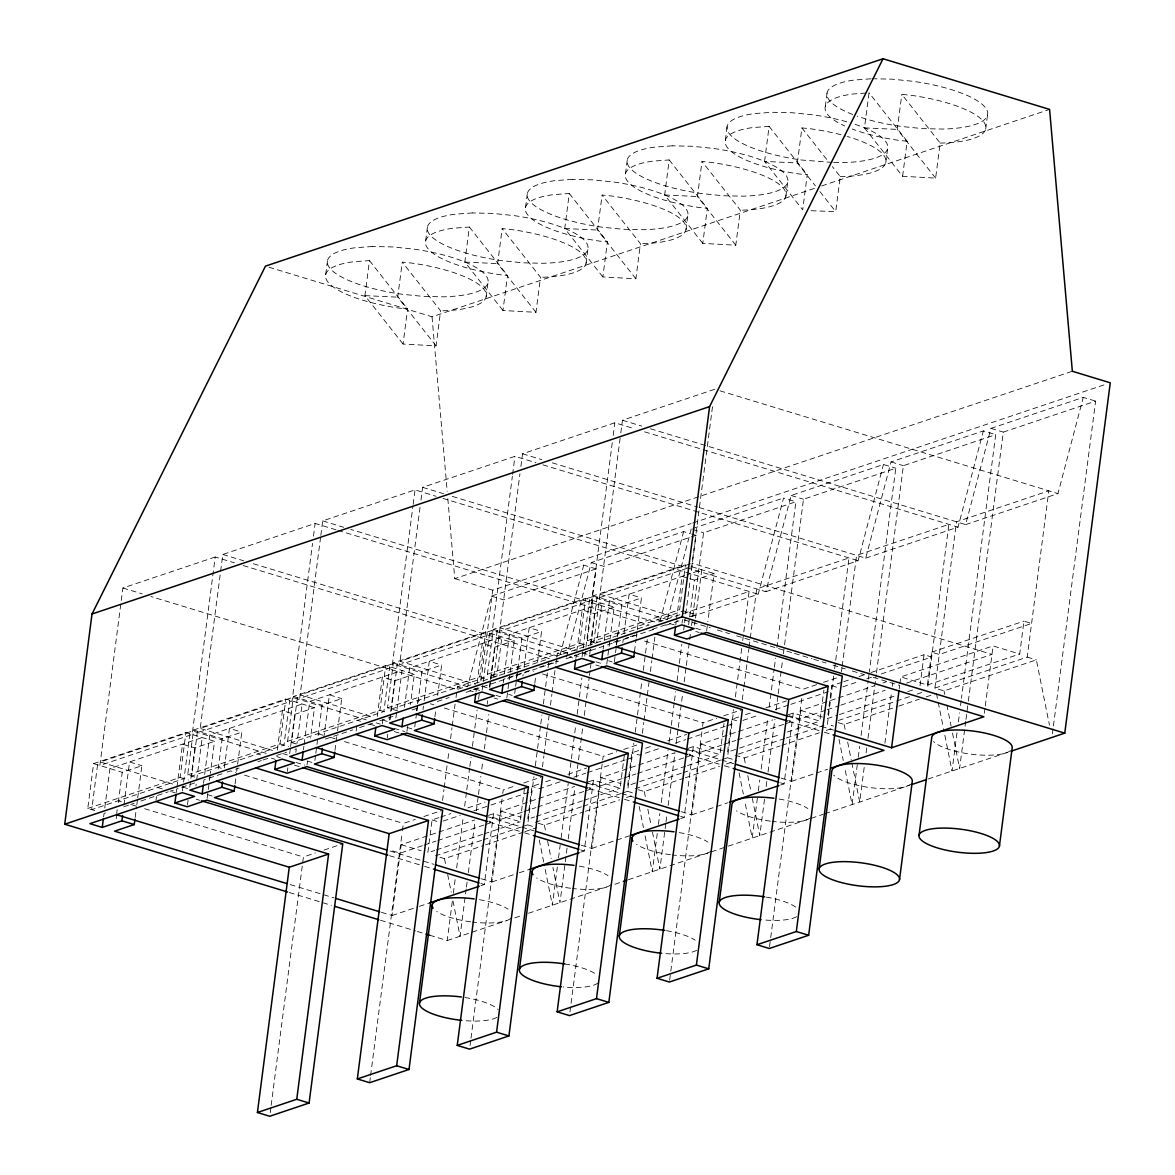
<?xml version="1.0" encoding="UTF-8"?>
<svg xmlns="http://www.w3.org/2000/svg" width="1175" height="1175" viewBox="0 0 1175 1175"><rect width="100%" height="100%" fill="white"/><g stroke="black" fill="none" stroke-linecap="round" stroke-linejoin="round"><path stroke-width="0.75" stroke-dasharray="5 3.75" d="M94.808 810.588L87.772 808.444L93.603 763.603L185.914 732.598L214.54 741.308L210.369 773.4M97.554 764.808L91.723 809.648L184.049 778.643M215.216 556.994L122.89 587.999L99.846 765.498L192.157 734.492L215.216 556.994L234.457 562.854M103.606 816.904L104.061 813.394L107.336 812.292M104.766 808.018L109.892 768.553L202.203 737.548L196.622 780.597M116.751 812.997L117.192 809.56M116.208 818.681L116.898 813.335M118.293 802.628L122.229 772.298L141.896 765.703L137.725 797.81M123.963 804.993L129.558 761.943L141.896 765.703M135.184 817.418L136.564 806.726M136.799 804.934L137.49 799.587M156.084 799.837L156.525 796.474M176.25 792.508L176.705 788.998L196.387 782.388L195.931 785.899M176.94 787.206L182.536 744.157L194.874 747.902L214.54 741.308M87.772 808.444L180.098 777.439L185.914 732.598M182.448 790.907L183.359 783.901M183.594 782.139L189.865 733.802M194.727 777.027L187.692 774.898L193.508 730.042L285.833 699.037L314.459 707.747L310.523 738.076M187.457 804.978L188.162 799.632M189.777 787.147L194.874 747.902M197.459 731.247L191.642 776.087L283.953 745.082L289.784 700.241M336.109 529.822L315.12 523.448L222.809 554.453L199.75 731.952L292.076 700.946L312.535 543.379M203.525 783.343L203.98 779.848L222.002 773.796M204.67 774.457L209.796 735.007L302.122 704.001L296.996 743.467M207.138 798.383L208.063 791.245M208.283 789.453L209.223 782.33M209.444 780.538L210.149 775.192M218.197 769.067L222.134 738.752L241.8 732.143L236.704 771.388M224.337 767.862L229.463 728.397L241.8 732.143M235.088 783.872L236.483 773.165M325.71 274.48L327.531 260.468M277.315 750.061L282.441 710.596L294.778 714.356L314.459 707.747M187.692 774.898L280.002 743.893L285.833 699.037M313.475 536.138L315.12 523.448M296.173 743.951L287.596 741.337L293.427 696.496L385.738 665.491L414.364 674.2L410.428 704.515M287.376 771.432L287.831 767.862M289.696 753.601L290.387 748.24M290.622 746.463L294.778 714.356M297.378 697.7L291.547 742.541L383.858 711.536L389.689 666.695M320.599 537.21L299.669 698.391L391.98 667.385L412.924 506.205M320.834 535.389L322.714 520.892L415.039 489.887L436.028 496.276M295.836 752.352L296.291 748.842L293.016 749.944M303.429 749.797L303.884 746.287M304.119 744.495L309.715 701.446L402.026 670.44L395.755 718.792M403.04 344.04L364.926 295.63L369.464 260.6L353.205 261.775A81.031 23.148 7.4 0 0 329.661 283.968A81.031 23.148 7.4 0 0 400.278 308.261L407.593 309.01L403.04 344.04L436.057 345.861L440.61 310.832L402.261 262.128L411.588 263.068A81.031 23.148 7.4 0 1 484.878 290.636A81.031 23.148 7.4 0 1 441.139 310.832L440.61 310.832M307.042 764.822L307.512 761.253M314.871 760.489L315.561 755.143M315.796 753.351L316.721 746.228M316.956 744.436L317.882 737.298M318.117 735.521L322.053 705.206L341.719 698.596L337.548 730.703M270.221 1112.622L270.926 1107.188M271.161 1105.367L303.429 856.986L315.399 852.962M323.786 737.885L329.382 694.836L341.719 698.596M335.007 750.311L337.313 732.48M436.057 345.861L397.708 297.157L402.261 262.128M356.128 731.041L356.994 724.343M425.629 240.919L427.45 226.907M377.234 716.515L382.36 677.05L394.697 680.795L414.364 674.2M287.596 741.337L379.922 710.332L385.738 665.491M382.272 723.8L382.727 720.29M413.159 504.398L415.039 489.887M397.62 710.86L387.515 707.791L393.331 662.935L485.657 631.944L514.283 640.639L509.186 679.884M387.28 737.871L387.75 734.316M389.601 720.04L394.697 680.795M390.085 719.497L397.282 664.139M420.033 507.277L399.573 664.844L491.899 633.839L512.359 476.272M420.988 500.036L422.633 487.346L514.944 456.341L535.932 462.715M404.494 707.365L409.62 667.899L501.945 636.894L496.819 676.359M502.959 310.494L464.83 262.084L469.383 227.039L453.124 228.229A81.031 23.148 7.4 0 0 429.565 250.422A81.031 23.148 7.4 0 0 500.183 274.715L507.512 275.464L502.959 310.494L535.962 312.315L540.515 277.271L502.166 228.582L511.492 229.522A81.031 23.148 7.4 0 1 584.783 257.09A81.031 23.148 7.4 0 1 541.043 277.285L540.515 277.271M406.947 731.276L407.887 724.138M416.699 710.611L417.375 705.455M417.595 703.737L418.05 700.285L422.692 701.607M414.775 726.943L416.626 712.667M416.861 710.89L421.957 671.645L441.624 665.035L437.688 695.365M369.655 1082.704L370.36 1077.255M370.61 1075.448L402.158 832.502M402.393 830.696L403.333 823.44L415.304 819.416M381.478 912.329L392.024 915.531L401.218 844.693L437.115 832.634M423.015 709.641L423.47 706.131M424.16 700.755L429.286 661.29L441.624 665.035M486.142 296.864L487.963 282.852M434.912 716.765L435.602 711.418M535.962 312.315L497.613 263.611L502.166 228.582M438.921 817.624L432.092 819.915L427.817 852.786L434.662 850.48M442.549 800.439L443.959 789.527M444.194 787.72L447.029 765.909M447.983 758.639L448.923 751.368M450.568 738.649L451.993 727.751M452.228 725.93L455.063 704.119M456.032 697.495L457.413 686.832L483.777 677.99M525.533 207.373L527.355 193.361M475.992 691.84L476.448 688.344M477.138 682.954L482.264 643.503L494.602 647.249L514.283 640.639M387.515 707.791L479.826 676.785L485.657 631.944M429.668 935.212L447.22 940.543L452.404 900.608M453.344 893.338L455.224 878.827M456.649 867.928L463.244 817.095M464.654 806.212L466.548 791.686M466.783 789.864L469.618 768.083M469.853 766.276L471.028 757.199M472.438 746.301L474.568 729.969M474.803 728.148L477.153 709.994M478.577 699.11L479.518 691.84M480.928 680.957L492.722 590.188L691.032 523.595M482.176 690.239L483.087 683.233M483.322 681.485L489.593 633.134M512.594 474.465L514.944 456.341M495.997 676.844L487.419 674.23L493.25 629.389L585.561 598.383L614.187 607.093L610.016 639.2M487.199 704.324L487.654 700.755M489.505 686.494L490.21 681.133M490.43 679.356L494.602 647.249M489.769 687.698L490.68 680.692M490.915 678.944L497.187 630.593M466.196 888.961L460.057 936.225L452.977 900.961M466.431 887.14L467.136 881.691M468.326 872.599L474.935 821.692M476.345 810.779L478.24 796.239M478.475 794.418L480.839 776.234M481.779 768.964L482.719 761.694M484.379 748.974L486.274 734.419M486.509 732.613L488.859 714.429M493.823 676.242L519.952 473.731M520.892 466.475L522.537 453.785L614.863 422.78L634.103 428.64M503.252 682.69L503.708 679.179L523.374 672.585L522.919 676.08M504.413 673.804L509.524 634.338L601.85 603.333L596.724 642.798M602.863 276.947L564.734 228.523L569.288 193.493L553.028 194.668A81.031 23.148 7.4 0 0 529.484 216.876A81.031 23.148 7.4 0 0 600.087 241.169L607.416 241.903L602.863 276.947L635.881 278.754L640.434 243.724L602.085 195.021L611.411 195.975A81.031 23.148 7.4 0 1 684.702 223.529A81.031 23.148 7.4 0 1 640.962 243.739L640.434 243.724M506.866 697.715L507.791 690.592M508.026 688.8L508.951 681.662M480.913 885.686L484.335 884.525L493.529 813.688L520.143 821.78L524.403 788.91M516.398 678.783L517.279 671.894M517.514 670.176L517.955 666.739L522.596 668.046M514.694 693.382L515.384 688.036M515.619 686.244L521.876 638.098L541.543 631.489L537.607 661.804M470.044 1045.515L470.749 1040.081M470.984 1038.259L502.533 795.328M502.768 793.507L503.238 789.879L515.223 785.869M481.397 878.783L491.928 881.984L501.123 811.147L537.034 799.088M524.079 667.194L529.205 627.729L541.543 631.489M586.046 263.317L587.867 249.306M534.816 683.218L535.521 677.857M635.881 278.754L597.532 230.05L602.085 195.021M538.84 784.078L531.996 786.369L527.722 819.225L534.566 816.933M522.537 826.598L527.663 824.865L533.92 776.704M535.345 765.792L540.529 725.827M540.764 724.006L541.954 714.914M543.364 704.016L547.844 669.486M548.079 667.664L549.033 660.409M542.453 766.878L543.878 755.98M544.113 754.159L547.183 730.542M547.418 728.72L549.063 716.001M550.488 705.103L551.898 694.19M552.133 692.383L554.967 670.572M555.951 663.948L556.597 658.911M556.818 657.236L557.332 653.285L583.681 644.429M625.452 173.812L627.274 159.8M575.897 658.294L576.352 654.783L569.669 657.031L573.15 658.103M576.822 651.2L582.183 609.942L594.521 613.702L614.187 607.093M487.419 674.23L579.745 643.224L585.561 598.383M582.095 656.693L583.006 649.687M583.226 647.939L589.512 599.588M612.263 442.725L591.803 600.278L499.492 631.283M613.203 435.47L614.863 422.78M557.332 867.047L552.382 905.22L544.231 864.668M558.522 857.956L560.167 845.222M561.107 837.951L568.201 783.417M569.141 776.146L575.75 725.239M577.175 714.327L581.889 677.975M584.724 656.149L585.664 648.879M585.899 647.058L596.063 568.891L583.725 565.131L491.4 596.136L467.914 685.363M587.324 640.683L593.155 595.842L685.466 564.837L679.649 609.678L587.324 640.683L595.901 643.283M590.584 644.018L594.521 613.702M589.688 654.137L590.599 647.131M590.819 645.383L597.106 597.032M567.055 848.13L559.976 902.679L552.896 867.414M568.23 839.038L574.839 788.131M576.264 777.233L582.873 726.326M584.283 715.413L589.248 677.241M589.483 675.419L590.188 669.97M590.423 668.149L590.908 664.507M593.742 642.696L620.562 434.735M620.797 432.929L622.456 420.239L714.767 389.233M603.157 649.143L603.612 645.633M604.317 640.258L609.443 600.792L685.363 575.295M702.782 243.387L664.653 194.977L669.207 159.932L652.947 161.122A81.031 23.148 7.4 0 0 629.389 183.315A81.031 23.148 7.4 0 0 700.006 207.608L707.321 208.357L702.782 243.387L735.785 245.208L740.338 210.163L701.989 161.474L711.316 162.414A81.031 23.148 7.4 0 1 784.606 189.983A81.031 23.148 7.4 0 1 740.867 210.178L740.338 210.163M606.77 664.169L607.695 657.031M607.93 655.253L608.856 648.115M609.091 646.323L609.781 640.977M580.832 852.125L584.239 850.979L593.448 780.141L620.048 788.234L624.322 755.363M616.302 645.237L617.198 638.348M617.418 636.63L617.874 633.178L622.5 634.5M614.363 661.613L615.289 654.475M615.524 652.698L621.781 604.538L641.447 597.928L637.276 630.035M569.948 1011.969L602.452 761.767M602.687 759.961L603.157 756.333L616.831 751.736M581.302 845.222L591.833 848.423L601.042 777.586L636.938 765.527M622.838 642.534L623.293 639.024M623.984 633.648L629.11 594.183L641.447 597.928M685.965 229.757L687.786 215.745M634.5 651.449L636.116 638.965M636.351 637.173L637.056 631.827M735.785 245.208L697.436 196.504L701.989 161.474M638.745 750.517L631.9 752.808L627.641 785.678L637.893 782.227M622.442 793.037L627.582 791.318L633.839 743.143M635.249 732.245L641.858 681.368M643.268 670.455L647.293 639.567M642.373 733.332L643.783 722.419M644.018 720.613L647.087 696.981M647.322 695.174L648.982 682.455M650.392 671.542L651.817 660.644M652.052 658.822L654.886 637.026M689.373 616.831L695.938 614.628L683.6 610.883L591.275 641.888M725.357 140.266L727.178 126.254M675.816 624.733L676.271 621.237L681.177 619.592M676.492 619.445L682.087 576.396L688.256 578.262M681.999 623.147L682.455 619.636M599.397 597.737L691.722 566.732L712.652 405.551M657.251 833.486L652.287 871.674L644.855 834.647M658.426 824.395L659.851 813.497M661.261 802.584L668.105 749.856M669.045 742.585L674.244 702.591M674.479 700.77L675.669 691.678M677.079 680.78L681.808 644.414M683.688 629.873L684.393 624.41M684.643 622.603L695.967 535.33L691.341 533.92M688.638 624.733L694.425 580.142L714.092 573.532L707.849 621.692M665.784 823.675L659.88 869.118L652.448 832.091M666.019 821.854L666.959 814.583M668.149 805.492L674.993 752.764M676.168 743.672L678.063 729.132M678.298 727.31L682.543 694.587M684.202 681.867L686.097 667.312M686.332 665.505L691.282 627.318M691.517 625.497L692.472 618.226M692.707 616.42L703.561 532.789L795.886 501.784L776.513 650.862M694.572 625.144L695.248 619.886M695.482 618.138L701.754 569.787L687.008 574.737M764.558 161.416L769.111 126.386L752.852 127.561A81.031 23.148 7.4 0 0 729.293 149.768A81.031 23.148 7.4 0 0 799.911 174.062L807.24 174.796L802.687 209.84L764.558 161.416L797.355 162.958L815.391 185.87M706.689 630.608L707.614 623.484M680.736 818.578L684.158 817.433L693.353 746.58L719.952 754.673L724.006 723.536M669.633 980.229L670.572 972.973M670.808 971.167L702.356 728.221M702.591 726.4L703.061 722.772L716.75 718.189M681.221 811.675L691.752 814.877L700.946 744.039L736.857 731.981M785.869 196.21L787.691 182.198M797.355 162.958L801.908 127.913L811.235 128.868A81.031 23.148 7.4 0 1 845.736 136.036M738.664 716.97L731.819 719.262L727.545 752.118L737.812 748.681M722.361 759.491L727.487 757.772L733.743 709.597M735.403 696.878L741.763 647.807M742.717 640.537L749.092 591.48L656.766 622.486L350.708 529.411M742.277 699.771L743.702 688.873M743.937 687.052L748.886 648.894M749.121 647.072L750.076 639.817M750.311 637.996L756.671 588.925L848.996 557.919L834.602 668.766M825.276 106.705L827.097 92.693M757.39 798.119L752.206 838.113L744.759 801.1M758.33 790.848L759.755 779.936M761.165 769.038L767.789 718.131M769.199 707.218L774.163 669.045M774.398 667.224L775.573 658.132M811.205 210.707L835.704 211.647L840.257 176.617L832.355 166.586M764.514 799.206L759.784 835.572L752.352 798.545M766.173 786.486L766.878 781.023M768.053 771.931L774.898 719.217M776.087 710.126L777.967 695.585M778.203 693.764L782.462 661.04M783.402 653.77L784.342 646.485M784.577 644.678L803.48 499.228L895.791 468.223L869.353 671.85M940.162 143.056L940.69 143.071A81.031 23.148 7.4 0 0 984.43 122.876A81.031 23.148 7.4 0 0 911.139 95.307L901.812 94.367L940.162 143.056L935.608 178.101L902.606 176.279L864.477 127.869L869.03 92.825L852.771 94.015A81.031 23.148 7.4 0 0 844.766 125.975M780.655 785.018L784.063 783.872L793.272 713.034L819.871 721.127L823.91 689.989M769.537 946.668L770.477 939.427M770.712 937.606L801.805 698.288M781.125 778.114L791.656 781.316L800.865 710.478L836.762 698.42M885.788 162.649L887.61 148.638M935.608 178.101L897.259 129.397L901.812 94.367M841.99 682.264L831.724 685.715L827.464 718.571L837.716 715.12M833.663 676.036L827.406 724.211L833.486 726.062M902.606 176.279L907.144 141.25L869.03 92.825M841.491 671.674L841.961 668.046M842.196 666.225L856.59 555.378L948.901 524.373L927.545 688.888M857.309 764.572L852.11 804.567L844.678 767.539M858.249 757.302L859.659 746.389M861.084 735.477L868.163 680.942M868.398 679.121L869.103 673.672M864.183 767.466L859.703 802.011L851.567 761.459M866.078 752.925L866.783 747.476M867.973 738.385L876.227 674.758M876.462 672.937L903.384 465.682L995.71 434.677L961.458 698.288M884.907 743.188L891.619 691.517M892.295 686.259L892.736 682.866M899.213 688.976L899.668 685.407L871.615 676.873M899.888 683.718L900.77 676.932L993.095 645.927L1019.694 654.02L1023.954 621.149L1031.591 623.47L939.266 654.475L931.643 652.154L927.369 685.025L900.77 676.932M985.693 129.103L987.514 115.091M920.01 685.833L924.049 654.71L931.672 657.031L880.383 674.244M934.903 688.109L956.494 521.817L1048.82 490.827L1027.214 657.104L934.903 688.109L944.039 690.885L1036.35 659.88L1049.451 725.122M956.979 732.833L952.014 771.006L943.525 728.706M958.389 721.92L959.578 712.828M960.518 705.558L961.223 700.109M965.747 721.2L959.608 768.465L952.528 733.2M965.982 719.379L968.112 703.017M968.347 701.196L1003.288 432.121L1095.614 401.116L1053.343 726.547M984.356 713.21L985.047 707.864M985.282 706.072L993.095 645.927M1052.403 733.817L1053.108 728.368M560.24 654.357L583.725 565.131M566.453 657.06L591.319 562.59L683.63 531.585L689.798 533.45M660.144 620.811L683.63 531.585M667.738 618.256L691.223 529.029M691.546 616.655L758.213 594.256L783.549 498.024L795.886 501.784M452.36 496.379L765.806 591.701L791.142 495.483L883.453 464.478L895.791 468.223M765.806 591.701L858.132 560.71L883.453 464.478M699.184 507.512L865.725 558.154L891.047 461.922L983.357 430.917L995.71 434.677M865.725 558.154L958.036 527.149L983.357 430.917M650.436 428.743L965.63 524.608L990.951 428.376L1083.277 397.37L1095.614 401.116M965.63 524.608L1057.955 493.603L1083.277 397.37M268.972 267.21L432.033 316.795L814.745 188.279M821.707 185.944L1049.598 109.407M447.822 498.641L454.769 578.643L1072.334 371.256M692.765 523.007L1106.791 383.961M692.927 528.456L783.549 498.024M596.063 568.891L503.737 599.882L491.4 596.136M695.967 535.33L603.656 566.335L591.319 562.59M690.459 563.794L599.852 594.227L673.495 616.625M123.727 806.799L128.942 805.037M130.689 804.464L134.112 803.303M140.941 801.012L168.319 791.818M170.023 791.245L173.371 790.129M227.113 772.078L230.594 770.903L235.822 772.504M235.72 769.184L239.142 768.039M257.957 761.708L261.379 760.563M263.097 759.99L269.942 757.699L275.17 759.285M276.624 755.452L286.45 752.147M325.299 739.104L352.735 729.881M359.579 727.589L374.854 722.463L380.201 724.094M379.819 720.789L396.21 715.296M411.999 709.994L418.55 707.791M437.262 701.504L444.106 699.198M445.81 698.626L449.232 697.48M473.099 689.461L482.998 686.141M525.107 671.997L530.322 670.249L533.817 671.307M538.884 667.371L557.699 661.055M577.997 654.24L592.743 649.29M613.453 642.328L620.003 640.125M625.027 638.451L628.493 637.276M630.241 636.688L637.085 634.397M652.477 629.227L667.87 624.057M466.078 692.369L558.404 661.363M565.983 658.808L656.605 628.39M665.902 625.262L681.294 620.092M323.947 850.098L342.762 843.782M423.852 816.537L440.963 810.794M523.771 782.991L540.867 777.248M623.675 749.444L637.364 744.847M723.594 715.883L742.409 709.568M816.654 684.628L802.98 689.226L642.446 640.404M823.499 682.337L838.891 677.167M440.64 817.051L450.892 813.599M467.988 807.857L485.084 802.128M545.67 781.772L550.796 780.053M567.892 774.31L586.707 767.995M645.589 748.225L652.419 745.919M667.811 740.764L686.611 734.448M745.493 714.664L752.338 712.373M766.012 707.776L786.53 700.887M843.694 681.691L852.242 678.812M859.087 676.521L869.338 673.084M871.057 672.497L924.049 654.71M931.643 652.154L1023.954 621.149M443.137 821.09L460.233 815.347M473.907 810.765L489.299 805.595M491.003 805.022L528.618 792.391M560.137 781.801L539.633 788.689L531.996 786.369M573.826 777.204L585.782 773.179M587.5 772.607L625.115 759.975M626.818 759.402L631.944 757.684M658.338 748.813L639.538 755.128L631.9 752.808M675.434 743.085L685.701 739.633M687.404 739.06L725.019 726.429M726.723 725.856L731.863 724.138M742.864 720.437L758.257 715.267M775.353 709.524L789.027 704.927M790.731 704.354L828.346 691.722M842.783 686.876L858.161 681.72M866.709 678.842L871.835 677.123M438.833 832.062L474.729 820.003M488.403 815.406L493.529 813.688M538.738 798.515L574.648 786.457M588.322 781.86L593.448 780.141M638.657 764.954L674.553 752.896M688.227 748.313L693.353 746.58M738.561 731.408L772.753 719.923M788.146 714.752L793.272 713.034M838.465 697.847L874.376 685.789M882.924 682.925L886.347 681.779M422.339 845.706L400.117 853.168L389.601 849.966M424.058 845.133L436.013 841.109M437.732 840.536L483.88 825.041M485.598 824.468L492.428 822.162L488.932 821.105M522.258 812.16L500.021 819.621L489.505 816.419M523.962 811.587L535.932 807.563M537.636 806.99L583.799 791.48M585.502 790.907L592.347 788.616L588.837 787.544M622.163 778.599L599.94 786.06L589.424 782.873M623.866 778.026L635.837 774.017M637.555 773.429L683.703 757.934M685.422 757.361L692.251 755.07L688.756 753.998M722.067 745.053L699.845 752.514L689.328 749.312M723.785 744.48L735.756 740.456M737.459 739.883L783.622 724.387M785.326 723.8L792.17 721.509L788.66 720.451M825.408 710.346L799.764 718.968L789.233 715.766M827.112 709.773L839.082 705.749M840.786 705.176L885.245 690.254M906.513 683.116L991.994 654.402L692.178 563.222M436.366 849.907L482.528 834.412M484.232 833.839L520.143 821.78M536.27 816.361L582.433 800.851M584.151 800.278L620.048 788.234M639.611 781.654L685.759 766.159M687.478 765.586L719.952 754.673M739.516 748.108L780.553 734.331M787.382 732.025L819.871 721.127M839.435 714.547L895.849 695.6M907.805 691.59L912.946 689.872M927.369 685.025L1019.694 654.02M435.352 855.87L481.515 840.375M483.219 839.802L520.833 827.171M535.257 822.324L581.419 806.814M583.123 806.241L620.738 793.61M635.176 788.763L681.324 773.268M683.042 772.695L720.657 760.063M738.502 754.071L784.665 738.561M786.369 737.988L823.983 725.357M838.407 720.51L910.214 696.408M917.058 694.102L922.184 692.383M439.92 857.265L444.488 858.646L483.806 845.442M485.51 844.869L523.125 832.238M524.828 831.665L536.799 827.655M538.297 823.249L544.392 825.1L583.711 811.896M585.429 811.323L619.622 799.837M626.451 797.546L633.296 795.24M638.216 789.688L644.297 791.553L683.63 778.335M685.333 777.762L719.526 766.291M726.37 763.985L736.622 760.548M735.08 755.217L744.216 757.993L780.112 745.934M781.83 745.361L819.43 732.73M826.275 730.439L833.119 728.133M838.039 722.596L844.12 724.446L897.127 706.645M898.831 706.072L919.349 699.184M926.179 696.878L934.727 694.014M392.024 915.531L417.668 906.924M419.372 906.351L429.624 902.899M491.928 881.984L517.573 873.363M519.277 872.79L529.543 869.353M591.833 848.423L629.447 835.792M691.752 814.877L727.648 802.819M791.656 781.316L827.567 769.273M447.22 940.543L506.352 920.686M514.87 917.822L521.685 915.531M528.515 913.239L606.256 887.125M614.789 884.261L621.604 881.97M628.419 879.693L726.62 846.705M728.338 846.132L823.132 814.304M824.835 813.732L909.406 785.326M928.147 779.025L1009.31 751.765M491.37 675.434L557.258 653.873M391.451 708.98L457.339 687.434M870.837 78.813L854.592 80.003A81.031 23.148 7.4 0 0 855.591 115.591M864.477 127.869L897.259 129.397M664.653 194.977L697.436 196.504M564.734 228.523L597.532 230.05M464.83 262.084L497.613 263.611M364.926 295.63L397.708 297.157M872.1 78.725L892.001 79.166L912.96 81.295A81.031 23.148 7.4 0 1 986.251 108.864A81.031 23.148 7.4 0 1 942.512 129.059L922.595 128.618L901.651 126.489A81.031 23.148 7.4 0 1 857.221 116.178M831.988 162.37L801.732 160.035A81.031 23.148 7.4 0 1 731.114 135.742A81.031 23.148 7.4 0 1 754.673 113.549L772.181 112.286L792.097 112.727L813.056 114.856A81.031 23.148 7.4 0 1 849.202 122.494M833.663 162.414L842.592 162.605A81.031 23.148 7.4 0 0 852.404 123.478M840.257 176.617L840.771 176.632A81.031 23.148 7.4 0 0 885.891 162.121A81.031 23.148 7.4 0 0 847.381 136.506M907.144 141.25L899.83 140.501A81.031 23.148 7.4 0 1 852.169 129.015M318.131 733.846L322.772 735.153M218.227 767.393L221.311 768.274M118.308 800.939L121.407 801.82M990.951 428.376L1003.288 432.121M720.011 390.834L1057.955 493.603M891.047 461.922L903.384 465.682M622.456 420.239L641.682 426.084M644.59 431.827L958.036 527.149M791.142 495.483L803.48 499.228M522.537 453.785L541.778 459.645M552.265 462.832L697.436 506.983M542.923 464.845L858.132 560.71M692.765 529.499L703.561 532.789M1027.214 657.104L1036.35 659.88M691.722 566.732L714.092 573.532M422.633 487.346L443.621 493.72M443.019 498.406L758.213 594.256M689.798 578.732L694.425 580.142M684.012 619.827L710.317 627.817M717.323 629.962L729.602 633.692M736.607 635.822L792.714 652.889M794.476 653.418L811.998 658.749M813.761 659.278L826.025 663.008M833.046 665.153L845.324 668.883M852.33 671.013L864.609 674.744M593.155 595.842L621.781 604.538M667.65 619.71L592.259 596.783L499.948 627.788L575.339 650.715M695.703 628.243L702.723 630.373M657.236 619.724L661.863 621.134M669.574 623.484L674.817 625.071M695.747 631.445L699.242 632.502M322.714 520.892L343.702 527.281M337.857 530.366L649.173 625.027L556.862 656.032L250.789 562.957M831.724 685.715L839.361 688.036M454.769 578.643L492.722 590.188M579.745 643.224L588.308 645.839M800.865 710.478L825.805 718.072M582.345 652.845L587.603 654.446M608.65 660.835L612.16 661.907M787.97 716.265L833.618 730.145M493.25 629.389L521.876 638.098M567.745 653.256L492.354 630.329L400.029 661.334L475.42 684.261M574.751 655.4L578.262 656.458M595.798 661.789L602.804 663.919M789.159 721.479L822.515 731.628M824.277 732.172L831.298 734.302M557.332 653.285L561.958 654.695M595.842 664.991L599.323 666.049M222.809 554.453L243.798 560.827M243.196 565.513L549.268 658.587L456.943 689.593L150.885 596.503M731.819 719.262L739.442 721.582M542.542 673.965L703.061 722.772M479.826 676.785L486.861 678.915M700.946 744.039L722.566 750.605M727.487 757.772L733.582 759.623M482.44 686.391L487.698 687.992M508.731 694.396L512.241 695.468M688.065 749.812L733.714 763.706M393.331 662.935L421.957 671.645M467.826 686.817L392.435 663.89L300.124 694.895L373.753 717.279M474.847 688.947L480.105 690.548M495.879 695.35L502.9 697.48M689.255 755.04L722.61 765.189M724.373 765.718L731.393 767.848M780.553 782.8L784.063 783.872M457.413 686.832L460.497 687.772M469.75 690.592L473.246 691.649M494.19 698.023L497.671 699.081M122.89 587.999L142.131 593.845M430.417 703.796L433.913 704.868M444.37 708.04L603.157 756.333M379.922 710.332L386.942 712.476M601.042 777.586L620.988 783.652M627.582 791.318L633.663 793.169M382.521 719.952L387.779 721.553M407.079 727.413L412.337 729.014M588.146 783.373L633.81 797.252M293.427 696.496L322.053 705.206M366.174 719.834L292.531 697.436L200.205 728.441L273.848 750.84M394.227 728.368L404.743 731.57M589.336 788.587L622.706 798.736M624.454 799.264L631.474 801.409M680.648 816.361L684.158 817.433M357.508 720.393L360.593 721.332M369.846 724.138L375.075 725.739M394.271 731.57L399.515 733.156M330.498 737.357L335.742 738.943M344.466 741.601L503.238 789.879M280.002 743.893L288.58 746.492M501.123 811.147L521.083 817.212M527.663 824.865L533.758 826.73M282.617 753.498L287.875 755.099M307.16 760.974L312.418 762.56M488.242 816.919L533.891 830.813M193.508 730.042L222.134 738.752M266.255 753.381L192.612 730.997L100.301 761.987L173.944 784.386M276.771 756.582L280.282 757.655M296.056 762.457L304.824 765.116M489.432 822.148L522.787 832.282M524.549 832.825L531.57 834.955M580.729 849.907L584.239 850.979M257.589 753.939L260.674 754.879M294.367 765.116L299.596 766.717M432.092 819.915L439.714 822.236M244.547 775.148L403.333 823.44M180.098 777.439L188.676 780.053M401.218 844.693L421.164 850.759M182.698 787.059L187.971 788.66M207.255 794.52L212.513 796.121M390.085 851.008L433.986 864.359M93.603 763.603L122.229 772.298M389.512 855.694L422.883 865.843M424.63 866.372L431.651 868.516M480.825 883.468L484.335 884.525M157.685 787.5L162.312 788.895M171.77 791.774L175.251 792.831M196.196 799.206L199.691 800.263M132.422 804.993L135.918 806.05M144.643 808.708L303.429 856.986M290.181 884.569L334.067 897.906M289.3 892.515L331.409 905.323M380.538 920.26L415.627 930.938M417.389 931.467L426.158 934.14M801.908 127.913L827.846 160.857M769.111 126.386L807.24 174.796M819.915 191.598L835.704 211.647M669.207 159.932L707.321 208.357M569.288 193.493L607.416 241.903M469.383 227.039L507.512 275.464M369.464 260.6L407.593 309.01M944.039 690.885L944.744 694.41M946.874 704.985L951.118 726.15M936.446 693.441L937.856 700.491M938.208 702.253L943.172 726.943M844.12 724.446L845.545 731.496M847.66 742.071L851.199 759.696M839.009 739.325L843.253 760.489M744.216 757.993L745.273 763.28M747.755 775.618L750.942 791.495M739.104 772.886L743.349 794.036M644.297 791.553L645.369 796.841M647.851 809.178L651.023 825.041M639.185 806.432L643.445 827.597M544.392 825.1L545.802 832.15M547.579 840.962L551.119 858.602M539.281 839.993L543.878 862.905M444.488 858.646L445.898 865.711M447.675 874.523L451.215 892.148M432.033 316.795L447.19 491.37M1010.353 750.678A40.552 11.588 7.4 0 1 971.945 754.277A40.552 11.588 7.4 0 1 933.582 741.528M510.787 918.453A40.552 11.588 7.4 0 1 472.394 922.037M470.646 921.817A40.552 11.588 7.4 0 1 436.718 911.492M479.429 899.697A40.552 11.588 7.4 0 1 508.129 909.23M610.706 884.893A40.552 11.588 7.4 0 1 572.298 888.476M570.551 888.256A40.552 11.588 7.4 0 1 536.623 877.945M579.334 866.151A40.552 11.588 7.4 0 1 608.033 875.683M710.611 851.346A40.552 11.588 7.4 0 1 672.217 854.93M670.47 854.71A40.552 11.588 7.4 0 1 636.542 844.384M679.238 832.59A40.552 11.588 7.4 0 1 707.938 842.123M810.53 817.785A40.552 11.588 7.4 0 1 772.122 821.369M770.374 821.163A40.552 11.588 7.4 0 1 736.446 810.838M779.157 799.044A40.552 11.588 7.4 0 1 807.857 808.576M910.434 784.239A40.552 11.588 7.4 0 1 872.041 787.823A40.552 11.588 7.4 0 1 833.677 775.089M796.591 916.706A40.552 11.588 7.4 0 1 762.898 919.849M766.408 897.142A40.552 11.588 7.4 0 1 797.796 908.877M696.672 950.252A40.552 11.588 7.4 0 1 661.231 953.219M666.504 930.688A40.552 11.588 7.4 0 1 695.203 940.22M597.957 982.99A40.552 11.588 7.4 0 1 563.075 986.956M564.852 963.955A40.552 11.588 7.4 0 1 595.299 973.781M496.849 1017.359A40.552 11.588 7.4 0 1 461.408 1020.326M464.933 997.516A40.552 11.588 7.4 0 1 498.068 1009.531M672.276 145.832L654.769 147.11A81.031 23.148 7.4 0 0 631.21 169.303A81.031 23.148 7.4 0 0 701.827 193.596L722.772 195.726L742.688 196.166A81.031 23.148 7.4 0 0 786.428 175.971A81.031 23.148 7.4 0 0 713.137 148.403L692.192 146.273L672.276 145.832M572.372 179.378L554.85 180.656A81.031 23.148 7.4 0 0 531.306 202.849A81.031 23.148 7.4 0 0 601.908 227.142L622.867 229.272L642.784 229.713A81.031 23.148 7.4 0 0 686.508 209.517A81.031 23.148 7.4 0 0 613.232 181.949L592.273 179.834L572.372 179.378M472.453 212.939L454.945 214.203A81.031 23.148 7.4 0 0 431.387 236.41A81.031 23.148 7.4 0 0 502.004 260.703L522.948 262.833L542.865 263.273A81.031 23.148 7.4 0 0 586.604 243.063A81.031 23.148 7.4 0 0 513.313 215.51L492.369 213.38L472.453 212.939M372.548 246.486L355.026 247.763A81.031 23.148 7.4 0 0 331.482 269.956A81.031 23.148 7.4 0 0 402.085 294.249L423.044 296.379L442.96 296.82A81.031 23.148 7.4 0 0 486.7 276.624A81.031 23.148 7.4 0 0 413.409 249.056L392.45 246.926L372.548 246.486"/><path stroke-width="1.5" d="M287.552 891.987L64.728 824.218L92.017 614.011L265.462 266.137L883.027 58.75L1049.598 109.407L1072.334 371.256L1110.272 382.8L1064.77 733.141L1011.014 751.207M176.03 794.256L174.899 803.01L194.565 796.415L182.228 792.655L89.902 823.66L102.24 827.406L103.385 818.652M102.24 827.406L121.921 820.811L122.597 815.553M286.656 883.497L114.577 831.166L134.258 824.556L134.949 819.21M275.934 760.71L274.803 769.463L294.47 762.854L282.132 759.109L189.821 790.099L202.159 793.859L203.29 785.106M202.159 793.859L221.825 787.25L222.501 781.992M386.575 849.936L214.496 797.605L234.163 791.01L234.853 785.649M375.853 727.149L374.707 735.903L394.389 729.308L382.051 725.548L289.726 756.553L302.063 760.313L303.209 751.545M257.413 1112.505L289.27 867.253L328.603 854.034L296.746 1099.286L257.413 1112.505L269.751 1116.25L309.084 1103.031L342.762 843.782L201.424 800.792M302.063 760.313L321.73 753.704L322.42 748.446M486.479 816.39L314.401 764.058L334.067 757.449L334.772 752.103M475.758 693.602L474.627 702.356L494.293 695.747L481.956 692.002L389.63 723.007L401.982 726.752L403.113 717.998M357.317 1078.944L389.175 833.692L428.508 820.488L396.665 1065.74L357.317 1078.944L369.655 1082.704L409.003 1069.485L442.667 810.221L303.091 767.774M401.982 726.752L421.649 720.143L422.324 714.899M588.146 783.373L414.32 730.512L433.986 723.903L434.677 718.542M419.475 1003.156L432.209 905.058M575.677 660.042L574.531 668.81L594.197 662.201L581.86 658.441L489.549 689.446L501.887 693.206L503.018 684.438M457.237 1045.398L489.079 800.146L528.427 786.927L496.57 1032.179L457.237 1045.398L469.574 1049.143L508.907 1035.939L542.586 776.675L401.248 733.685M501.887 693.206L521.553 686.597L522.243 681.338M688.065 749.812L514.224 696.951L533.891 690.342L534.596 684.996M561.312 986.78A40.552 11.588 7.4 0 1 519.379 969.61L532.128 871.512M675.581 626.495L674.45 635.249L694.117 628.64L681.779 624.894L589.453 655.9L601.791 659.645L602.937 650.891M557.141 1011.837L588.998 766.599L628.331 753.381L596.489 998.632L557.141 1011.837L569.478 1015.597L608.826 1002.378L642.49 743.114L502.915 700.667M601.791 659.645L621.472 653.036L622.148 647.792M787.97 716.265L614.128 663.405L633.81 656.796L634.5 651.449M661.231 953.219A40.552 11.588 7.4 0 1 619.298 936.049L632.033 837.951M64.728 824.218L682.278 616.831L709.582 406.609L883.027 58.75M657.06 978.29L688.903 733.038L728.25 719.834L696.393 965.072L657.06 978.29L669.398 982.036L708.731 968.832L742.409 709.568L601.071 666.592M761.136 919.672A40.552 11.588 7.4 0 1 719.203 902.503L731.952 804.405A40.552 11.588 7.4 0 1 773.928 798.251M756.964 944.729L788.822 699.492L828.155 686.273L796.312 931.525L756.964 944.729L769.302 948.489L808.65 935.271L842.313 676.007L700.99 633.031M819.122 868.942L831.856 770.844A40.552 11.588 7.4 0 1 873.833 764.705A40.552 11.588 7.4 0 1 912.27 781.448L899.521 879.546A40.552 11.588 7.4 0 1 837.687 881.514A40.552 11.588 7.4 0 1 840.757 861.686A40.552 11.588 7.4 0 1 899.521 879.546M835.381 730.688L891.575 747.77L898.978 690.753M919.026 835.396L931.775 737.298A40.552 11.588 7.4 0 1 973.752 731.144A40.552 11.588 7.4 0 1 1012.174 747.902L999.44 846A40.552 11.588 7.4 0 1 937.591 847.968A40.552 11.588 7.4 0 1 940.661 828.125A40.552 11.588 7.4 0 1 999.44 846M92.017 614.011L709.582 406.609M429.624 902.899L479.209 886.258M529.543 869.353L579.113 852.697M631.166 835.219L679.033 819.151M729.367 802.246L778.937 785.59M830.975 768.112L883.982 750.326L833.06 734.83M891.575 747.77L983.886 716.765L706.454 632.4L686.788 639.009L674.45 635.249M623.308 881.397L626.716 880.251M911.11 784.753L926.443 779.598M682.278 616.831L1064.77 733.141M655.415 633.751L828.155 686.273M616.082 646.955L788.822 699.492M621.472 653.036L633.81 656.796M787.397 720.951L606.55 665.946L586.868 672.555L574.531 668.81M555.511 667.297L728.25 719.834M516.163 680.501L688.903 733.038M521.553 686.597L533.891 690.342M735.477 764.235L779.363 777.586M687.492 754.497L506.631 699.507L486.964 706.102L474.627 702.356M733.141 768.391L778.805 782.271M455.592 700.843L628.331 753.381M416.258 714.062L588.998 766.599M421.649 720.143L433.986 723.903M635.558 797.796L679.458 811.132M587.588 788.058L406.726 733.053L387.045 739.663L374.707 735.903M633.237 801.938L678.886 815.817M355.687 734.404L528.427 786.927M316.354 747.608L489.079 800.146M321.73 753.704L334.067 757.449M535.653 831.342L579.554 844.693M487.669 821.604L306.807 766.614L287.141 773.209L274.803 769.463M533.318 835.498L578.981 849.378M796.312 931.525L808.65 935.271M255.783 767.951L428.508 820.488M216.435 781.169L389.175 833.692M221.825 787.25L234.163 791.01M435.734 864.888L479.635 878.239M387.765 855.165L206.903 800.16L187.236 806.77L174.899 803.01M433.413 869.045L479.062 882.924M696.393 965.072L708.731 968.832M155.864 801.512L328.603 854.034M116.531 814.716L289.27 867.253M121.921 820.811L134.258 824.556M335.83 898.449L379.731 911.8M334.919 906.395L378.791 919.731M426.158 934.14L429.668 935.212M596.489 998.632L608.826 1002.378M496.57 1032.179L508.907 1035.939M396.665 1065.74L409.003 1069.485M296.746 1099.286L309.084 1103.031M433.12 908.202A40.552 11.588 7.4 0 1 474.186 898.904M533.039 874.655A40.552 11.588 7.4 0 1 574.105 865.358M632.943 841.094A40.552 11.588 7.4 0 1 674.009 831.812M719.203 902.503A40.552 11.588 7.4 0 1 764.675 896.848M619.298 936.049A40.552 11.588 7.4 0 1 664.756 930.409M519.379 969.61A40.552 11.588 7.4 0 1 564.852 963.955M461.408 1020.326A40.552 11.588 7.4 0 1 419.431 1003.656A40.552 11.588 7.4 0 1 461.452 997.002"/></g></svg>
